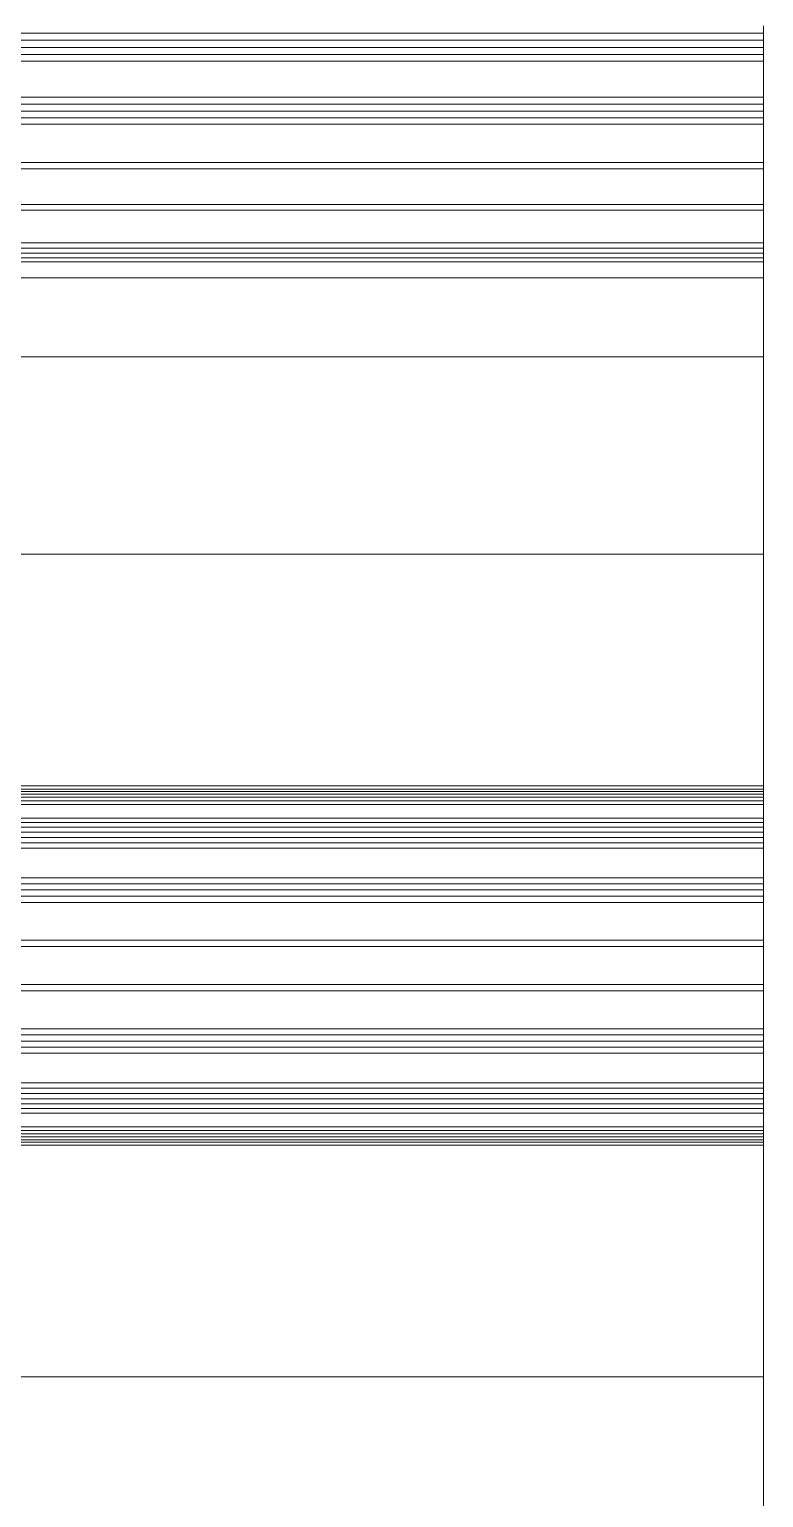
# Model space of a CAD drawing. Header units: millimetres. Extents: x 278858 to 279223, y 218711 to 219074.
# Drawn here: x 279160.631 to 279163.131, y 218919.018 to 218924.014 of the extents above; entities that cross this region are included whole.
import ezdxf

# ---------------------------------------------------------------- set-up
doc = ezdxf.new("R2010")
doc.units = ezdxf.units.MM
doc.header["$LTSCALE"] = 2
doc.layers.add('AM_9', color=251, linetype='Continuous', lineweight=15)

msp = doc.modelspace()

# ---------------------------------------------------------------- linework, layer by layer
at = {"layer": 'AM_9'}
for p, q in [((279163.1308, 218924.027), (279163.1308, 218924.002)), ((279163.1308, 218924.027), (279163.1308, 218924.002)), ((279163.1308, 218924.027), (279163.1308, 218924.002)), ((279163.1308, 218924.027), (279163.1308, 218924.002)), ((279158.1308, 218924.002), (279163.1308, 218924.002)), ((279158.1308, 218924.002), (279163.1308, 218924.002)), ((279158.1308, 218924.002), (279163.1308, 218924.002)), ((279158.1308, 218924.002), (279163.1308, 218924.002)), ((279158.1308, 218923.9773), (279163.1308, 218923.9773)), ((279158.1308, 218923.9773), (279163.1308, 218923.9773)), ((279158.1308, 218923.9773), (279163.1308, 218923.9773)), ((279158.1308, 218923.9773), (279163.1308, 218923.9773)), ((279163.1308, 218924.002), (279163.1308, 218923.9773)), ((279163.1308, 218924.002), (279163.1308, 218923.9773)), ((279163.1308, 218924.002), (279163.1308, 218923.9773)), ((279163.1308, 218924.002), (279163.1308, 218923.9773)), ((279163.1308, 218923.9773), (279163.1308, 218923.9529)), ((279163.1308, 218923.9773), (279163.1308, 218923.9529)), ((279163.1308, 218923.9773), (279163.1308, 218923.9529)), ((279163.1308, 218923.9773), (279163.1308, 218923.9529)), ((279158.1308, 218923.9529), (279163.1308, 218923.9529)), ((279158.1308, 218923.9529), (279163.1308, 218923.9529)), ((279158.1308, 218923.9529), (279163.1308, 218923.9529)), ((279158.1308, 218923.9529), (279163.1308, 218923.9529)), ((279158.1308, 218923.929), (279163.1308, 218923.929)), ((279158.1308, 218923.929), (279163.1308, 218923.929)), ((279158.1308, 218923.929), (279163.1308, 218923.929)), ((279158.1308, 218923.929), (279163.1308, 218923.929)), ((279163.1308, 218923.9529), (279163.1308, 218923.929)), ((279163.1308, 218923.9529), (279163.1308, 218923.929)), ((279163.1308, 218923.9529), (279163.1308, 218923.929)), ((279163.1308, 218923.9529), (279163.1308, 218923.929)), ((279163.1308, 218923.929), (279163.1308, 218923.9057)), ((279163.1308, 218923.929), (279163.1308, 218923.9057)), ((279163.1308, 218923.929), (279163.1308, 218923.9057)), ((279163.1308, 218923.929), (279163.1308, 218923.9057)), ((279158.1308, 218923.9057), (279163.1308, 218923.9057)), ((279158.1308, 218923.9057), (279163.1308, 218923.9057)), ((279158.1308, 218923.9057), (279163.1308, 218923.9057)), ((279158.1308, 218923.9057), (279163.1308, 218923.9057)), ((279163.1308, 218923.9057), (279163.1308, 218923.7837)), ((279163.1308, 218923.9057), (279163.1308, 218923.7837)), ((279163.1308, 218923.9057), (279163.1308, 218923.7837)), ((279163.1308, 218923.9057), (279163.1308, 218923.7837)), ((279158.1308, 218923.7837), (279163.1308, 218923.7837)), ((279158.1308, 218923.7837), (279163.1308, 218923.7837)), ((279158.1308, 218923.7837), (279163.1308, 218923.7837)), ((279158.1308, 218923.7837), (279163.1308, 218923.7837)), ((279163.1308, 218923.7837), (279163.1308, 218923.7595)), ((279163.1308, 218923.7837), (279163.1308, 218923.7595)), ((279163.1308, 218923.7837), (279163.1308, 218923.7595)), ((279163.1308, 218923.7837), (279163.1308, 218923.7595)), ((279158.1308, 218923.7595), (279163.1308, 218923.7595)), ((279158.1308, 218923.7595), (279163.1308, 218923.7595)), ((279158.1308, 218923.7595), (279163.1308, 218923.7595)), ((279158.1308, 218923.7595), (279163.1308, 218923.7595)), ((279158.1308, 218923.736), (279163.1308, 218923.736)), ((279158.1308, 218923.736), (279163.1308, 218923.736)), ((279158.1308, 218923.736), (279163.1308, 218923.736)), ((279158.1308, 218923.736), (279163.1308, 218923.736)), ((279163.1308, 218923.7595), (279163.1308, 218923.736)), ((279163.1308, 218923.7595), (279163.1308, 218923.736)), ((279163.1308, 218923.7595), (279163.1308, 218923.736)), ((279163.1308, 218923.7595), (279163.1308, 218923.736)), ((279163.1308, 218923.736), (279163.1308, 218923.7134)), ((279163.1308, 218923.736), (279163.1308, 218923.7134)), ((279163.1308, 218923.736), (279163.1308, 218923.7134)), ((279163.1308, 218923.736), (279163.1308, 218923.7134)), ((279158.1308, 218923.7134), (279163.1308, 218923.7134)), ((279158.1308, 218923.7134), (279163.1308, 218923.7134)), ((279158.1308, 218923.7134), (279163.1308, 218923.7134)), ((279158.1308, 218923.7134), (279163.1308, 218923.7134)), ((279158.1308, 218923.6916), (279163.1308, 218923.6916)), ((279158.1308, 218923.6916), (279163.1308, 218923.6916)), ((279158.1308, 218923.6916), (279163.1308, 218923.6916)), ((279158.1308, 218923.6916), (279163.1308, 218923.6916)), ((279163.1308, 218923.7134), (279163.1308, 218923.6916)), ((279163.1308, 218923.7134), (279163.1308, 218923.6916)), ((279163.1308, 218923.7134), (279163.1308, 218923.6916)), ((279163.1308, 218923.7134), (279163.1308, 218923.6916)), ((279163.1308, 218923.6916), (279163.1308, 218923.5609)), ((279163.1308, 218923.6916), (279163.1308, 218923.5609)), ((279163.1308, 218923.6916), (279163.1308, 218923.5609)), ((279163.1308, 218923.6916), (279163.1308, 218923.5609)), ((279158.1308, 218923.5609), (279163.1308, 218923.5609)), ((279158.1308, 218923.5609), (279163.1308, 218923.5609)), ((279158.1308, 218923.5609), (279163.1308, 218923.5609)), ((279158.1308, 218923.5609), (279163.1308, 218923.5609)), ((279158.1308, 218923.5395), (279163.1308, 218923.5395)), ((279158.1308, 218923.5395), (279163.1308, 218923.5395)), ((279158.1308, 218923.5395), (279163.1308, 218923.5395)), ((279158.1308, 218923.5395), (279163.1308, 218923.5395)), ((279163.1308, 218923.5609), (279163.1308, 218923.5395)), ((279163.1308, 218923.5609), (279163.1308, 218923.5395)), ((279163.1308, 218923.5609), (279163.1308, 218923.5395)), ((279163.1308, 218923.5609), (279163.1308, 218923.5395)), ((279163.1308, 218923.5395), (279163.1308, 218923.5183)), ((279163.1308, 218923.5395), (279163.1308, 218923.5183)), ((279163.1308, 218923.5395), (279163.1308, 218923.5183)), ((279163.1308, 218923.5395), (279163.1308, 218923.5183)), ((279163.1308, 218923.4398), (279163.1308, 218923.5183)), ((279163.1308, 218923.4398), (279163.1308, 218923.5183)), ((279163.1308, 218923.4398), (279163.1308, 218923.5183)), ((279163.1308, 218923.4398), (279163.1308, 218923.5183)), ((279158.1308, 218923.4186), (279163.1308, 218923.4186)), ((279158.1308, 218923.4186), (279163.1308, 218923.4186)), ((279158.1308, 218923.4186), (279163.1308, 218923.4186)), ((279158.1308, 218923.4186), (279163.1308, 218923.4186)), ((279163.1308, 218923.4398), (279163.1308, 218923.4186)), ((279163.1308, 218923.4398), (279163.1308, 218923.4186)), ((279163.1308, 218923.4398), (279163.1308, 218923.4186)), ((279163.1308, 218923.4398), (279163.1308, 218923.4186)), ((279163.1308, 218923.4186), (279163.1308, 218923.399)), ((279163.1308, 218923.4186), (279163.1308, 218923.399)), ((279163.1308, 218923.4186), (279163.1308, 218923.399)), ((279163.1308, 218923.4186), (279163.1308, 218923.399)), ((279158.1308, 218923.399), (279163.1308, 218923.399)), ((279158.1308, 218923.399), (279163.1308, 218923.399)), ((279158.1308, 218923.399), (279163.1308, 218923.399)), ((279158.1308, 218923.399), (279163.1308, 218923.399)), ((279163.1308, 218923.399), (279163.1308, 218923.2878)), ((279163.1308, 218923.399), (279163.1308, 218923.2878)), ((279163.1308, 218923.399), (279163.1308, 218923.2878)), ((279163.1308, 218923.399), (279163.1308, 218923.2878)), ((279158.1308, 218923.2878), (279163.1308, 218923.2878)), ((279158.1308, 218923.2878), (279163.1308, 218923.2878)), ((279158.1308, 218923.2878), (279163.1308, 218923.2878)), ((279158.1308, 218923.2878), (279163.1308, 218923.2878)), ((279158.1308, 218923.2696), (279163.1308, 218923.2696)), ((279158.1308, 218923.2696), (279163.1308, 218923.2696)), ((279158.1308, 218923.2696), (279163.1308, 218923.2696)), ((279158.1308, 218923.2696), (279163.1308, 218923.2696)), ((279163.1308, 218923.2878), (279163.1308, 218923.2696)), ((279163.1308, 218923.2878), (279163.1308, 218923.2696)), ((279163.1308, 218923.2878), (279163.1308, 218923.2696)), ((279163.1308, 218923.2878), (279163.1308, 218923.2696)), ((279163.1308, 218923.2696), (279163.1308, 218923.2527)), ((279163.1308, 218923.2696), (279163.1308, 218923.2527)), ((279163.1308, 218923.2696), (279163.1308, 218923.2527)), ((279163.1308, 218923.2696), (279163.1308, 218923.2527)), ((279158.1308, 218923.2527), (279163.1308, 218923.2527)), ((279158.1308, 218923.2527), (279163.1308, 218923.2527)), ((279158.1308, 218923.2527), (279163.1308, 218923.2527)), ((279158.1308, 218923.2527), (279163.1308, 218923.2527)), ((279158.1308, 218923.2371), (279163.1308, 218923.2371)), ((279158.1308, 218923.2371), (279163.1308, 218923.2371)), ((279158.1308, 218923.2371), (279163.1308, 218923.2371)), ((279158.1308, 218923.2371), (279163.1308, 218923.2371)), ((279158.1308, 218923.223), (279163.1308, 218923.223)), ((279158.1308, 218923.223), (279163.1308, 218923.223)), ((279158.1308, 218923.223), (279163.1308, 218923.223)), ((279158.1308, 218923.223), (279163.1308, 218923.223)), ((279163.1308, 218923.2527), (279163.1308, 218923.2371)), ((279163.1308, 218923.2527), (279163.1308, 218923.2371)), ((279163.1308, 218923.2527), (279163.1308, 218923.2371)), ((279163.1308, 218923.2527), (279163.1308, 218923.2371)), ((279163.1308, 218923.2371), (279163.1308, 218923.223)), ((279163.1308, 218923.2371), (279163.1308, 218923.223)), ((279163.1308, 218923.2371), (279163.1308, 218923.223)), ((279163.1308, 218923.2371), (279163.1308, 218923.223)), ((279163.1308, 218923.223), (279163.1308, 218923.1685)), ((279163.1308, 218923.223), (279163.1308, 218923.1685)), ((279163.1308, 218923.223), (279163.1308, 218923.1685)), ((279163.1308, 218923.223), (279163.1308, 218923.1685)), ((279158.1308, 218923.1685), (279163.1308, 218923.1685)), ((279158.1308, 218923.1685), (279163.1308, 218923.1685)), ((279158.1308, 218923.1685), (279163.1308, 218923.1685)), ((279158.1308, 218923.1685), (279163.1308, 218923.1685)), ((279163.1308, 218923.1685), (279163.1308, 218923.1678)), ((279163.1308, 218923.1685), (279163.1308, 218923.1685)), ((279163.1308, 218923.1685), (279163.1308, 218923.1678)), ((279163.1308, 218923.1685), (279163.1308, 218923.1685)), ((279163.1308, 218923.1685), (279163.1308, 218923.1678)), ((279163.1308, 218923.1685), (279163.1308, 218923.1685)), ((279163.1308, 218923.1685), (279163.1308, 218923.1678)), ((279163.1308, 218923.1685), (279163.1308, 218923.1685)), ((279163.1308, 218923.1678), (279163.1308, 218923.1665)), ((279163.1308, 218923.1678), (279163.1308, 218923.1665)), ((279163.1308, 218923.1678), (279163.1308, 218923.1665)), ((279163.1308, 218923.1678), (279163.1308, 218923.1665)), ((279163.1308, 218923.1665), (279163.1308, 218923.1644)), ((279163.1308, 218923.1665), (279163.1308, 218923.1644)), ((279163.1308, 218923.1665), (279163.1308, 218923.1644)), ((279163.1308, 218923.1665), (279163.1308, 218923.1644)), ((279163.1308, 218923.1644), (279163.1308, 218923.1615)), ((279163.1308, 218923.1644), (279163.1308, 218923.1615)), ((279163.1308, 218923.1644), (279163.1308, 218923.1615)), ((279163.1308, 218923.1644), (279163.1308, 218923.1615)), ((279163.1308, 218923.1615), (279163.1308, 218923.1578)), ((279163.1308, 218923.1615), (279163.1308, 218923.1578)), ((279163.1308, 218923.1615), (279163.1308, 218923.1578)), ((279163.1308, 218923.1615), (279163.1308, 218923.1578)), ((279163.1308, 218923.1578), (279163.1308, 218923.1531)), ((279163.1308, 218923.1578), (279163.1308, 218923.1531)), ((279163.1308, 218923.1578), (279163.1308, 218923.1531)), ((279163.1308, 218923.1578), (279163.1308, 218923.1531)), ((279163.1308, 218923.1531), (279163.1308, 218923.1474)), ((279163.1308, 218923.1531), (279163.1308, 218923.1474)), ((279163.1308, 218923.1531), (279163.1308, 218923.1474)), ((279163.1308, 218923.1531), (279163.1308, 218923.1474)), ((279163.1308, 218923.1474), (279163.1308, 218923.1407)), ((279163.1308, 218923.1474), (279163.1308, 218923.1407)), ((279163.1308, 218923.1474), (279163.1308, 218923.1407)), ((279163.1308, 218923.1474), (279163.1308, 218923.1407)), ((279163.1308, 218923.1407), (279163.1308, 218923.1328)), ((279163.1308, 218923.1407), (279163.1308, 218923.1328)), ((279163.1308, 218923.1407), (279163.1308, 218923.1328)), ((279163.1308, 218923.1407), (279163.1308, 218923.1328)), ((279163.1308, 218923.1328), (279163.1308, 218923.1237)), ((279163.1308, 218923.1328), (279163.1308, 218923.1237)), ((279163.1308, 218923.1328), (279163.1308, 218923.1237)), ((279163.1308, 218923.1328), (279163.1308, 218923.1237)), ((279163.1308, 218923.1237), (279163.1308, 218923.1133)), ((279163.1308, 218923.1237), (279163.1308, 218923.1133)), ((279163.1308, 218923.1237), (279163.1308, 218923.1133)), ((279163.1308, 218923.1237), (279163.1308, 218923.1133)), ((279163.1308, 218923.1133), (279163.1308, 218923.1017)), ((279163.1308, 218923.1133), (279163.1308, 218923.1017)), ((279163.1308, 218923.1133), (279163.1308, 218923.1017)), ((279163.1308, 218923.1133), (279163.1308, 218923.1017)), ((279163.1308, 218923.1017), (279163.1308, 218923.0887)), ((279163.1308, 218923.1017), (279163.1308, 218923.0887)), ((279163.1308, 218923.1017), (279163.1308, 218923.0887)), ((279163.1308, 218923.1017), (279163.1308, 218923.0887)), ((279163.1308, 218923.0887), (279163.1308, 218923.0742)), ((279163.1308, 218923.0887), (279163.1308, 218923.0742)), ((279163.1308, 218923.0887), (279163.1308, 218923.0742)), ((279163.1308, 218923.0887), (279163.1308, 218923.0742)), ((279163.1308, 218923.0742), (279163.1308, 218923.0582)), ((279163.1308, 218923.0742), (279163.1308, 218923.0582)), ((279163.1308, 218923.0742), (279163.1308, 218923.0582)), ((279163.1308, 218923.0742), (279163.1308, 218923.0582)), ((279163.1308, 218923.0582), (279163.1308, 218923.0407)), ((279163.1308, 218923.0582), (279163.1308, 218923.0407)), ((279163.1308, 218923.0582), (279163.1308, 218923.0407)), ((279163.1308, 218923.0582), (279163.1308, 218923.0407)), ((279163.1308, 218923.0407), (279163.1308, 218923.0215)), ((279163.1308, 218923.0407), (279163.1308, 218923.0215)), ((279163.1308, 218923.0407), (279163.1308, 218923.0215)), ((279163.1308, 218923.0407), (279163.1308, 218923.0215)), ((279163.1308, 218923.0215), (279163.1308, 218923.0007)), ((279163.1308, 218923.0215), (279163.1308, 218923.0007)), ((279163.1308, 218923.0215), (279163.1308, 218923.0007)), ((279163.1308, 218923.0215), (279163.1308, 218923.0007)), ((279163.1308, 218923.0007), (279163.1308, 218922.9781)), ((279163.1308, 218923.0007), (279163.1308, 218922.9781)), ((279163.1308, 218923.0007), (279163.1308, 218922.9781)), ((279163.1308, 218923.0007), (279163.1308, 218922.9781)), ((279163.1308, 218922.9781), (279163.1308, 218922.9538)), ((279163.1308, 218922.9781), (279163.1308, 218922.9538)), ((279163.1308, 218922.9781), (279163.1308, 218922.9538)), ((279163.1308, 218922.9781), (279163.1308, 218922.9538)), ((279163.1308, 218922.9538), (279163.1308, 218922.9276)), ((279163.1308, 218922.9538), (279163.1308, 218922.9276)), ((279163.1308, 218922.9538), (279163.1308, 218922.9276)), ((279163.1308, 218922.9538), (279163.1308, 218922.9276)), ((279163.1308, 218922.9276), (279163.1308, 218922.8995)), ((279163.1308, 218922.9276), (279163.1308, 218922.8995)), ((279163.1308, 218922.9276), (279163.1308, 218922.8995)), ((279163.1308, 218922.9276), (279163.1308, 218922.8995)), ((279158.1308, 218922.8995), (279163.1308, 218922.8995)), ((279158.1308, 218922.8995), (279163.1308, 218922.8995)), ((279158.1308, 218922.8995), (279163.1308, 218922.8995)), ((279158.1308, 218922.8995), (279163.1308, 218922.8995)), ((279163.1308, 218922.2283), (279163.1308, 218922.8995)), ((279163.1308, 218922.2283), (279163.1308, 218922.8995)), ((279163.1308, 218922.2283), (279163.1308, 218922.8995)), ((279163.1308, 218922.2283), (279163.1308, 218922.8995)), ((279158.1308, 218922.2283), (279163.1308, 218922.2283)), ((279158.1308, 218922.2283), (279163.1308, 218922.2283)), ((279158.1308, 218922.2283), (279163.1308, 218922.2283)), ((279158.1308, 218922.2283), (279163.1308, 218922.2283)), ((279163.1308, 218922.2283), (279163.1308, 218922.1752)), ((279163.1308, 218922.2283), (279163.1308, 218922.1752)), ((279163.1308, 218922.2283), (279163.1308, 218922.1752)), ((279163.1308, 218922.2283), (279163.1308, 218922.1752)), ((279163.1308, 218922.1752), (279163.1308, 218922.1245)), ((279163.1308, 218922.1752), (279163.1308, 218922.1245)), ((279163.1308, 218922.1752), (279163.1308, 218922.1245)), ((279163.1308, 218922.1752), (279163.1308, 218922.1245)), ((279163.1308, 218922.1245), (279163.1308, 218922.076)), ((279163.1308, 218922.1245), (279163.1308, 218922.076)), ((279163.1308, 218922.1245), (279163.1308, 218922.076)), ((279163.1308, 218922.1245), (279163.1308, 218922.076)), ((279163.1308, 218922.076), (279163.1308, 218922.0298)), ((279163.1308, 218922.076), (279163.1308, 218922.0298)), ((279163.1308, 218922.076), (279163.1308, 218922.0298)), ((279163.1308, 218922.076), (279163.1308, 218922.0298)), ((279163.1308, 218922.0298), (279163.1308, 218921.9858)), ((279163.1308, 218922.0298), (279163.1308, 218921.9858)), ((279163.1308, 218922.0298), (279163.1308, 218921.9858)), ((279163.1308, 218922.0298), (279163.1308, 218921.9858)), ((279163.1308, 218921.9858), (279163.1308, 218921.9439)), ((279163.1308, 218921.9858), (279163.1308, 218921.9439)), ((279163.1308, 218921.9858), (279163.1308, 218921.9439)), ((279163.1308, 218921.9858), (279163.1308, 218921.9439)), ((279163.1308, 218921.9439), (279163.1308, 218921.9042)), ((279163.1308, 218921.9439), (279163.1308, 218921.9042)), ((279163.1308, 218921.9439), (279163.1308, 218921.9042)), ((279163.1308, 218921.9439), (279163.1308, 218921.9042)), ((279163.1308, 218921.9042), (279163.1308, 218921.8665)), ((279163.1308, 218921.9042), (279163.1308, 218921.8665)), ((279163.1308, 218921.9042), (279163.1308, 218921.8665)), ((279163.1308, 218921.9042), (279163.1308, 218921.8665)), ((279163.1308, 218921.8665), (279163.1308, 218921.8309)), ((279163.1308, 218921.8665), (279163.1308, 218921.8309)), ((279163.1308, 218921.8665), (279163.1308, 218921.8309)), ((279163.1308, 218921.8665), (279163.1308, 218921.8309)), ((279163.1308, 218921.8309), (279163.1308, 218921.7972)), ((279163.1308, 218921.8309), (279163.1308, 218921.7972)), ((279163.1308, 218921.8309), (279163.1308, 218921.7972)), ((279163.1308, 218921.8309), (279163.1308, 218921.7972)), ((279163.1308, 218921.7972), (279163.1308, 218921.7654)), ((279163.1308, 218921.7972), (279163.1308, 218921.7654)), ((279163.1308, 218921.7972), (279163.1308, 218921.7654)), ((279163.1308, 218921.7972), (279163.1308, 218921.7654)), ((279163.1308, 218921.7654), (279163.1308, 218921.7356)), ((279163.1308, 218921.7654), (279163.1308, 218921.7356)), ((279163.1308, 218921.7654), (279163.1308, 218921.7356)), ((279163.1308, 218921.7654), (279163.1308, 218921.7356)), ((279163.1308, 218921.7356), (279163.1308, 218921.7075)), ((279163.1308, 218921.7356), (279163.1308, 218921.7075)), ((279163.1308, 218921.7356), (279163.1308, 218921.7075)), ((279163.1308, 218921.7356), (279163.1308, 218921.7075)), ((279163.1308, 218921.7075), (279163.1308, 218921.6813)), ((279163.1308, 218921.7075), (279163.1308, 218921.6813)), ((279163.1308, 218921.7075), (279163.1308, 218921.6813)), ((279163.1308, 218921.7075), (279163.1308, 218921.6813)), ((279163.1308, 218921.6813), (279163.1308, 218921.6568)), ((279163.1308, 218921.6813), (279163.1308, 218921.6568)), ((279163.1308, 218921.6813), (279163.1308, 218921.6568)), ((279163.1308, 218921.6813), (279163.1308, 218921.6568)), ((279163.1308, 218921.6568), (279163.1308, 218921.6339)), ((279163.1308, 218921.6568), (279163.1308, 218921.6339)), ((279163.1308, 218921.6568), (279163.1308, 218921.6339)), ((279163.1308, 218921.6568), (279163.1308, 218921.6339)), ((279163.1308, 218921.6339), (279163.1308, 218921.6127)), ((279163.1308, 218921.6339), (279163.1308, 218921.6127)), ((279163.1308, 218921.6339), (279163.1308, 218921.6127)), ((279163.1308, 218921.6339), (279163.1308, 218921.6127)), ((279163.1308, 218921.6127), (279163.1308, 218921.593)), ((279163.1308, 218921.6127), (279163.1308, 218921.593)), ((279163.1308, 218921.6127), (279163.1308, 218921.593)), ((279163.1308, 218921.6127), (279163.1308, 218921.593)), ((279163.1308, 218921.593), (279163.1308, 218921.5749)), ((279163.1308, 218921.593), (279163.1308, 218921.5749)), ((279163.1308, 218921.593), (279163.1308, 218921.5749)), ((279163.1308, 218921.593), (279163.1308, 218921.5749)), ((279163.1308, 218921.5749), (279163.1308, 218921.5582)), ((279163.1308, 218921.5749), (279163.1308, 218921.5582)), ((279163.1308, 218921.5749), (279163.1308, 218921.5582)), ((279163.1308, 218921.5749), (279163.1308, 218921.5582)), ((279163.1308, 218921.5582), (279163.1308, 218921.5429)), ((279163.1308, 218921.5582), (279163.1308, 218921.5429)), ((279163.1308, 218921.5582), (279163.1308, 218921.5429)), ((279163.1308, 218921.5582), (279163.1308, 218921.5429)), ((279163.1308, 218921.5429), (279163.1308, 218921.529)), ((279163.1308, 218921.5429), (279163.1308, 218921.529)), ((279163.1308, 218921.5429), (279163.1308, 218921.529)), ((279163.1308, 218921.5429), (279163.1308, 218921.529)), ((279163.1308, 218921.529), (279163.1308, 218921.5164)), ((279163.1308, 218921.529), (279163.1308, 218921.5164)), ((279163.1308, 218921.529), (279163.1308, 218921.5164)), ((279163.1308, 218921.529), (279163.1308, 218921.5164)), ((279163.1308, 218921.5164), (279163.1308, 218921.505)), ((279163.1308, 218921.5164), (279163.1308, 218921.505)), ((279163.1308, 218921.5164), (279163.1308, 218921.505)), ((279163.1308, 218921.5164), (279163.1308, 218921.505)), ((279163.1308, 218921.505), (279163.1308, 218921.4947)), ((279163.1308, 218921.505), (279163.1308, 218921.4947)), ((279163.1308, 218921.505), (279163.1308, 218921.4947)), ((279163.1308, 218921.505), (279163.1308, 218921.4947)), ((279163.1308, 218921.4947), (279163.1308, 218921.4856)), ((279163.1308, 218921.4947), (279163.1308, 218921.4856)), ((279163.1308, 218921.4947), (279163.1308, 218921.4856)), ((279163.1308, 218921.4947), (279163.1308, 218921.4856)), ((279163.1308, 218921.4856), (279163.1308, 218921.4775)), ((279163.1308, 218921.4856), (279163.1308, 218921.4775)), ((279163.1308, 218921.4856), (279163.1308, 218921.4775)), ((279163.1308, 218921.4856), (279163.1308, 218921.4775)), ((279163.1308, 218921.4775), (279163.1308, 218921.4705)), ((279163.1308, 218921.4775), (279163.1308, 218921.4705)), ((279163.1308, 218921.4775), (279163.1308, 218921.4705)), ((279163.1308, 218921.4775), (279163.1308, 218921.4705)), ((279163.1308, 218921.4705), (279163.1308, 218921.4643)), ((279163.1308, 218921.4705), (279163.1308, 218921.4643)), ((279163.1308, 218921.4705), (279163.1308, 218921.4643)), ((279163.1308, 218921.4705), (279163.1308, 218921.4643)), ((279158.1308, 218921.44), (279163.1308, 218921.44)), ((279158.1308, 218921.44), (279163.1308, 218921.44)), ((279158.1308, 218921.44), (279163.1308, 218921.44)), ((279158.1308, 218921.44), (279163.1308, 218921.44)), ((279158.1308, 218921.4291), (279163.1308, 218921.4291)), ((279158.1308, 218921.4291), (279163.1308, 218921.4291)), ((279158.1308, 218921.4291), (279163.1308, 218921.4291)), ((279158.1308, 218921.4291), (279163.1308, 218921.4291)), ((279158.1308, 218921.4211), (279163.1308, 218921.4211)), ((279158.1308, 218921.4211), (279163.1308, 218921.4211)), ((279158.1308, 218921.4211), (279163.1308, 218921.4211)), ((279158.1308, 218921.4211), (279163.1308, 218921.4211)), ((279163.1308, 218921.4643), (279163.1308, 218921.459)), ((279163.1308, 218921.4643), (279163.1308, 218921.459)), ((279163.1308, 218921.4643), (279163.1308, 218921.459)), ((279163.1308, 218921.4643), (279163.1308, 218921.459)), ((279163.1308, 218921.459), (279163.1308, 218921.4545)), ((279163.1308, 218921.459), (279163.1308, 218921.4545)), ((279163.1308, 218921.459), (279163.1308, 218921.4545)), ((279163.1308, 218921.459), (279163.1308, 218921.4545)), ((279163.1308, 218921.4545), (279163.1308, 218921.4508)), ((279163.1308, 218921.4545), (279163.1308, 218921.4508)), ((279163.1308, 218921.4545), (279163.1308, 218921.4508)), ((279163.1308, 218921.4545), (279163.1308, 218921.4508)), ((279163.1308, 218921.4508), (279163.1308, 218921.4477)), ((279163.1308, 218921.4508), (279163.1308, 218921.4477)), ((279163.1308, 218921.4508), (279163.1308, 218921.4477)), ((279163.1308, 218921.4508), (279163.1308, 218921.4477)), ((279163.1308, 218921.4477), (279163.1308, 218921.4453)), ((279163.1308, 218921.4477), (279163.1308, 218921.4453)), ((279163.1308, 218921.4477), (279163.1308, 218921.4453)), ((279163.1308, 218921.4477), (279163.1308, 218921.4453)), ((279163.1308, 218921.4453), (279163.1308, 218921.4434)), ((279163.1308, 218921.4453), (279163.1308, 218921.4434)), ((279163.1308, 218921.4453), (279163.1308, 218921.4434)), ((279163.1308, 218921.4453), (279163.1308, 218921.4434)), ((279163.1308, 218921.4434), (279163.1308, 218921.4419)), ((279163.1308, 218921.4434), (279163.1308, 218921.4419)), ((279163.1308, 218921.4434), (279163.1308, 218921.4419)), ((279163.1308, 218921.4434), (279163.1308, 218921.4419)), ((279163.1308, 218921.4419), (279163.1308, 218921.4409)), ((279163.1308, 218921.4419), (279163.1308, 218921.4409)), ((279163.1308, 218921.4419), (279163.1308, 218921.4409)), ((279163.1308, 218921.4419), (279163.1308, 218921.4409)), ((279163.1308, 218921.4409), (279163.1308, 218921.4403)), ((279163.1308, 218921.4409), (279163.1308, 218921.4403)), ((279163.1308, 218921.4409), (279163.1308, 218921.4403)), ((279163.1308, 218921.4409), (279163.1308, 218921.4403)), ((279163.1308, 218921.4403), (279163.1308, 218921.44)), ((279163.1308, 218921.4403), (279163.1308, 218921.44)), ((279163.1308, 218921.4403), (279163.1308, 218921.44)), ((279163.1308, 218921.4403), (279163.1308, 218921.44)), ((279163.1308, 218921.44), (279163.1308, 218921.4291)), ((279163.1308, 218921.44), (279163.1308, 218921.4291)), ((279163.1308, 218921.44), (279163.1308, 218921.4291)), ((279163.1308, 218921.44), (279163.1308, 218921.4291)), ((279163.1308, 218921.4291), (279163.1308, 218921.4211)), ((279163.1308, 218921.4291), (279163.1308, 218921.4211)), ((279163.1308, 218921.4291), (279163.1308, 218921.4211)), ((279163.1308, 218921.4291), (279163.1308, 218921.4211)), ((279163.1308, 218921.4211), (279163.1308, 218921.4117)), ((279163.1308, 218921.4211), (279163.1308, 218921.4117)), ((279163.1308, 218921.4211), (279163.1308, 218921.4117)), ((279163.1308, 218921.4211), (279163.1308, 218921.4117)), ((279158.1308, 218921.4117), (279163.1308, 218921.4117)), ((279158.1308, 218921.4117), (279163.1308, 218921.4117)), ((279158.1308, 218921.4117), (279163.1308, 218921.4117)), ((279158.1308, 218921.4117), (279163.1308, 218921.4117)), ((279158.1308, 218921.4012), (279163.1308, 218921.4012)), ((279158.1308, 218921.4012), (279163.1308, 218921.4012)), ((279158.1308, 218921.4012), (279163.1308, 218921.4012)), ((279158.1308, 218921.4012), (279163.1308, 218921.4012)), ((279158.1308, 218921.3895), (279163.1308, 218921.3895)), ((279158.1308, 218921.3895), (279163.1308, 218921.3895)), ((279158.1308, 218921.3895), (279163.1308, 218921.3895)), ((279158.1308, 218921.3895), (279163.1308, 218921.3895)), ((279158.1308, 218921.3768), (279163.1308, 218921.3768)), ((279158.1308, 218921.3768), (279163.1308, 218921.3768)), ((279158.1308, 218921.3768), (279163.1308, 218921.3768)), ((279158.1308, 218921.3768), (279163.1308, 218921.3768)), ((279163.1308, 218921.4117), (279163.1308, 218921.4012)), ((279163.1308, 218921.4117), (279163.1308, 218921.4012)), ((279163.1308, 218921.4117), (279163.1308, 218921.4012)), ((279163.1308, 218921.4117), (279163.1308, 218921.4012)), ((279163.1308, 218921.4012), (279163.1308, 218921.3895)), ((279163.1308, 218921.4012), (279163.1308, 218921.3895)), ((279163.1308, 218921.4012), (279163.1308, 218921.3895)), ((279163.1308, 218921.4012), (279163.1308, 218921.3895)), ((279163.1308, 218921.3895), (279163.1308, 218921.3768)), ((279163.1308, 218921.3895), (279163.1308, 218921.3768)), ((279163.1308, 218921.3895), (279163.1308, 218921.3768)), ((279163.1308, 218921.3895), (279163.1308, 218921.3768)), ((279163.1308, 218921.3768), (279163.1308, 218921.3303)), ((279163.1308, 218921.3768), (279163.1308, 218921.3303)), ((279163.1308, 218921.3768), (279163.1308, 218921.3303)), ((279163.1308, 218921.3768), (279163.1308, 218921.3303)), ((279158.1308, 218921.3303), (279163.1308, 218921.3303)), ((279158.1308, 218921.3303), (279163.1308, 218921.3303)), ((279158.1308, 218921.3303), (279163.1308, 218921.3303)), ((279158.1308, 218921.3303), (279163.1308, 218921.3303)), ((279163.1308, 218921.3303), (279163.1308, 218921.3151)), ((279163.1308, 218921.3303), (279163.1308, 218921.3151)), ((279163.1308, 218921.3303), (279163.1308, 218921.3151)), ((279163.1308, 218921.3303), (279163.1308, 218921.3151)), ((279158.1308, 218921.3151), (279163.1308, 218921.3151)), ((279158.1308, 218921.3151), (279163.1308, 218921.3151)), ((279158.1308, 218921.3151), (279163.1308, 218921.3151)), ((279158.1308, 218921.3151), (279163.1308, 218921.3151)), ((279158.1308, 218921.299), (279163.1308, 218921.299)), ((279158.1308, 218921.299), (279163.1308, 218921.299)), ((279158.1308, 218921.299), (279163.1308, 218921.299)), ((279158.1308, 218921.299), (279163.1308, 218921.299)), ((279158.1308, 218921.282), (279163.1308, 218921.282)), ((279158.1308, 218921.282), (279163.1308, 218921.282)), ((279158.1308, 218921.282), (279163.1308, 218921.282)), ((279158.1308, 218921.282), (279163.1308, 218921.282)), ((279163.1308, 218921.3151), (279163.1308, 218921.299)), ((279163.1308, 218921.3151), (279163.1308, 218921.299)), ((279163.1308, 218921.3151), (279163.1308, 218921.299)), ((279163.1308, 218921.3151), (279163.1308, 218921.299)), ((279163.1308, 218921.299), (279163.1308, 218921.282)), ((279163.1308, 218921.299), (279163.1308, 218921.282)), ((279163.1308, 218921.299), (279163.1308, 218921.282)), ((279163.1308, 218921.299), (279163.1308, 218921.282)), ((279163.1308, 218921.282), (279163.1308, 218921.2644)), ((279163.1308, 218921.282), (279163.1308, 218921.2644)), ((279163.1308, 218921.282), (279163.1308, 218921.2644)), ((279163.1308, 218921.282), (279163.1308, 218921.2644)), ((279158.1308, 218921.2644), (279163.1308, 218921.2644)), ((279158.1308, 218921.2644), (279163.1308, 218921.2644)), ((279158.1308, 218921.2644), (279163.1308, 218921.2644)), ((279158.1308, 218921.2644), (279163.1308, 218921.2644)), ((279158.1308, 218921.2462), (279163.1308, 218921.2462)), ((279158.1308, 218921.2462), (279163.1308, 218921.2462)), ((279158.1308, 218921.2462), (279163.1308, 218921.2462)), ((279158.1308, 218921.2462), (279163.1308, 218921.2462)), ((279158.1308, 218921.2274), (279163.1308, 218921.2274)), ((279158.1308, 218921.2274), (279163.1308, 218921.2274)), ((279158.1308, 218921.2274), (279163.1308, 218921.2274)), ((279158.1308, 218921.2274), (279163.1308, 218921.2274)), ((279163.1308, 218921.2644), (279163.1308, 218921.2462)), ((279163.1308, 218921.2644), (279163.1308, 218921.2462)), ((279163.1308, 218921.2644), (279163.1308, 218921.2462)), ((279163.1308, 218921.2644), (279163.1308, 218921.2462)), ((279163.1308, 218921.2462), (279163.1308, 218921.2274)), ((279163.1308, 218921.2462), (279163.1308, 218921.2274)), ((279163.1308, 218921.2462), (279163.1308, 218921.2274)), ((279163.1308, 218921.2462), (279163.1308, 218921.2274)), ((279163.1308, 218921.2274), (279163.1308, 218921.1267)), ((279163.1308, 218921.2274), (279163.1308, 218921.1267)), ((279163.1308, 218921.2274), (279163.1308, 218921.1267)), ((279163.1308, 218921.2274), (279163.1308, 218921.1267)), ((279158.1308, 218921.1267), (279163.1308, 218921.1267)), ((279158.1308, 218921.1267), (279163.1308, 218921.1267)), ((279158.1308, 218921.1267), (279163.1308, 218921.1267)), ((279158.1308, 218921.1267), (279163.1308, 218921.1267)), ((279163.1308, 218921.1267), (279163.1308, 218921.1063)), ((279163.1308, 218921.1267), (279163.1308, 218921.1063)), ((279163.1308, 218921.1267), (279163.1308, 218921.1063)), ((279163.1308, 218921.1267), (279163.1308, 218921.1063)), ((279158.1308, 218921.1063), (279163.1308, 218921.1063)), ((279158.1308, 218921.1063), (279163.1308, 218921.1063)), ((279158.1308, 218921.1063), (279163.1308, 218921.1063)), ((279158.1308, 218921.1063), (279163.1308, 218921.1063)), ((279158.1308, 218921.0855), (279163.1308, 218921.0855)), ((279158.1308, 218921.0855), (279163.1308, 218921.0855)), ((279158.1308, 218921.0855), (279163.1308, 218921.0855)), ((279158.1308, 218921.0855), (279163.1308, 218921.0855)), ((279163.1308, 218921.1063), (279163.1308, 218921.0855)), ((279163.1308, 218921.1063), (279163.1308, 218921.0855)), ((279163.1308, 218921.1063), (279163.1308, 218921.0855)), ((279163.1308, 218921.1063), (279163.1308, 218921.0855)), ((279163.1308, 218921.0855), (279163.1308, 218921.0645)), ((279163.1308, 218921.0855), (279163.1308, 218921.0645)), ((279163.1308, 218921.0855), (279163.1308, 218921.0645)), ((279163.1308, 218921.0855), (279163.1308, 218921.0645)), ((279158.1308, 218921.0645), (279163.1308, 218921.0645)), ((279158.1308, 218921.0645), (279163.1308, 218921.0645)), ((279158.1308, 218921.0645), (279163.1308, 218921.0645)), ((279158.1308, 218921.0645), (279163.1308, 218921.0645)), ((279158.1308, 218921.0433), (279163.1308, 218921.0433)), ((279158.1308, 218921.0433), (279163.1308, 218921.0433)), ((279158.1308, 218921.0433), (279163.1308, 218921.0433)), ((279158.1308, 218921.0433), (279163.1308, 218921.0433)), ((279163.1308, 218921.0645), (279163.1308, 218921.0433)), ((279163.1308, 218921.0645), (279163.1308, 218921.0433)), ((279163.1308, 218921.0645), (279163.1308, 218921.0433)), ((279163.1308, 218921.0645), (279163.1308, 218921.0433)), ((279163.1308, 218921.0433), (279163.1308, 218920.9145)), ((279163.1308, 218921.0433), (279163.1308, 218920.9145)), ((279163.1308, 218921.0433), (279163.1308, 218920.9145)), ((279163.1308, 218921.0433), (279163.1308, 218920.9145)), ((279158.1308, 218920.9145), (279163.1308, 218920.9145)), ((279158.1308, 218920.9145), (279163.1308, 218920.9145)), ((279158.1308, 218920.9145), (279163.1308, 218920.9145)), ((279158.1308, 218920.9145), (279163.1308, 218920.9145)), ((279158.1308, 218920.8928), (279163.1308, 218920.8928)), ((279158.1308, 218920.8928), (279163.1308, 218920.8928)), ((279158.1308, 218920.8928), (279163.1308, 218920.8928)), ((279158.1308, 218920.8928), (279163.1308, 218920.8928)), ((279163.1308, 218920.9145), (279163.1308, 218920.8928)), ((279163.1308, 218920.9145), (279163.1308, 218920.8928)), ((279163.1308, 218920.9145), (279163.1308, 218920.8928)), ((279163.1308, 218920.9145), (279163.1308, 218920.8928)), ((279163.1308, 218920.8928), (279163.1308, 218920.8702)), ((279163.1308, 218920.8928), (279163.1308, 218920.8702)), ((279163.1308, 218920.8928), (279163.1308, 218920.8702)), ((279163.1308, 218920.8928), (279163.1308, 218920.8702)), ((279163.1308, 218920.7866), (279163.1308, 218920.8702)), ((279163.1308, 218920.7866), (279163.1308, 218920.8702)), ((279163.1308, 218920.7866), (279163.1308, 218920.8702)), ((279163.1308, 218920.7866), (279163.1308, 218920.8702)), ((279163.1308, 218920.7866), (279163.1308, 218920.764)), ((279163.1308, 218920.7866), (279163.1308, 218920.764)), ((279163.1308, 218920.7866), (279163.1308, 218920.764)), ((279163.1308, 218920.7866), (279163.1308, 218920.764)), ((279158.1308, 218920.764), (279163.1308, 218920.764)), ((279158.1308, 218920.764), (279163.1308, 218920.764)), ((279158.1308, 218920.764), (279163.1308, 218920.764)), ((279158.1308, 218920.764), (279163.1308, 218920.764)), ((279158.1308, 218920.7423), (279163.1308, 218920.7423)), ((279158.1308, 218920.7423), (279163.1308, 218920.7423)), ((279158.1308, 218920.7423), (279163.1308, 218920.7423)), ((279158.1308, 218920.7423), (279163.1308, 218920.7423)), ((279163.1308, 218920.764), (279163.1308, 218920.7423)), ((279163.1308, 218920.764), (279163.1308, 218920.7423)), ((279163.1308, 218920.764), (279163.1308, 218920.7423)), ((279163.1308, 218920.764), (279163.1308, 218920.7423)), ((279163.1308, 218920.7423), (279163.1308, 218920.6135)), ((279163.1308, 218920.7423), (279163.1308, 218920.6135)), ((279163.1308, 218920.7423), (279163.1308, 218920.6135)), ((279163.1308, 218920.7423), (279163.1308, 218920.6135)), ((279158.1308, 218920.6135), (279163.1308, 218920.6135)), ((279158.1308, 218920.6135), (279163.1308, 218920.6135)), ((279158.1308, 218920.6135), (279163.1308, 218920.6135)), ((279158.1308, 218920.6135), (279163.1308, 218920.6135)), ((279158.1308, 218920.5923), (279163.1308, 218920.5923)), ((279158.1308, 218920.5923), (279163.1308, 218920.5923)), ((279158.1308, 218920.5923), (279163.1308, 218920.5923)), ((279158.1308, 218920.5923), (279163.1308, 218920.5923)), ((279158.1308, 218920.5712), (279163.1308, 218920.5712)), ((279158.1308, 218920.5712), (279163.1308, 218920.5712)), ((279158.1308, 218920.5712), (279163.1308, 218920.5712)), ((279158.1308, 218920.5712), (279163.1308, 218920.5712)), ((279163.1308, 218920.6135), (279163.1308, 218920.5923)), ((279163.1308, 218920.6135), (279163.1308, 218920.5923)), ((279163.1308, 218920.6135), (279163.1308, 218920.5923)), ((279163.1308, 218920.6135), (279163.1308, 218920.5923)), ((279163.1308, 218920.5923), (279163.1308, 218920.5712)), ((279163.1308, 218920.5923), (279163.1308, 218920.5712)), ((279163.1308, 218920.5923), (279163.1308, 218920.5712)), ((279163.1308, 218920.5923), (279163.1308, 218920.5712)), ((279163.1308, 218920.5712), (279163.1308, 218920.5505)), ((279163.1308, 218920.5712), (279163.1308, 218920.5505)), ((279163.1308, 218920.5712), (279163.1308, 218920.5505)), ((279163.1308, 218920.5712), (279163.1308, 218920.5505)), ((279158.1308, 218920.5505), (279163.1308, 218920.5505)), ((279158.1308, 218920.5505), (279163.1308, 218920.5505)), ((279158.1308, 218920.5505), (279163.1308, 218920.5505)), ((279158.1308, 218920.5505), (279163.1308, 218920.5505)), ((279158.1308, 218920.53), (279163.1308, 218920.53)), ((279158.1308, 218920.53), (279163.1308, 218920.53)), ((279158.1308, 218920.53), (279163.1308, 218920.53)), ((279158.1308, 218920.53), (279163.1308, 218920.53)), ((279163.1308, 218920.5505), (279163.1308, 218920.53)), ((279163.1308, 218920.5505), (279163.1308, 218920.53)), ((279163.1308, 218920.5505), (279163.1308, 218920.53)), ((279163.1308, 218920.5505), (279163.1308, 218920.53)), ((279163.1308, 218920.53), (279163.1308, 218920.4294)), ((279163.1308, 218920.53), (279163.1308, 218920.4294)), ((279163.1308, 218920.53), (279163.1308, 218920.4294)), ((279163.1308, 218920.53), (279163.1308, 218920.4294)), ((279158.1308, 218920.4294), (279163.1308, 218920.4294)), ((279158.1308, 218920.4294), (279163.1308, 218920.4294)), ((279158.1308, 218920.4294), (279163.1308, 218920.4294)), ((279158.1308, 218920.4294), (279163.1308, 218920.4294)), ((279163.1308, 218920.4294), (279163.1308, 218920.4106)), ((279163.1308, 218920.4294), (279163.1308, 218920.4106)), ((279163.1308, 218920.4294), (279163.1308, 218920.4106)), ((279163.1308, 218920.4294), (279163.1308, 218920.4106)), ((279158.1308, 218920.4106), (279163.1308, 218920.4106)), ((279158.1308, 218920.4106), (279163.1308, 218920.4106)), ((279158.1308, 218920.4106), (279163.1308, 218920.4106)), ((279158.1308, 218920.4106), (279163.1308, 218920.4106)), ((279158.1308, 218920.3924), (279163.1308, 218920.3924)), ((279158.1308, 218920.3924), (279163.1308, 218920.3924)), ((279158.1308, 218920.3924), (279163.1308, 218920.3924)), ((279158.1308, 218920.3924), (279163.1308, 218920.3924)), ((279158.1308, 218920.3747), (279163.1308, 218920.3747)), ((279158.1308, 218920.3747), (279163.1308, 218920.3747)), ((279158.1308, 218920.3747), (279163.1308, 218920.3747)), ((279158.1308, 218920.3747), (279163.1308, 218920.3747)), ((279163.1308, 218920.4106), (279163.1308, 218920.3924)), ((279163.1308, 218920.4106), (279163.1308, 218920.3924)), ((279163.1308, 218920.4106), (279163.1308, 218920.3924)), ((279163.1308, 218920.4106), (279163.1308, 218920.3924)), ((279163.1308, 218920.3924), (279163.1308, 218920.3747)), ((279163.1308, 218920.3924), (279163.1308, 218920.3747)), ((279163.1308, 218920.3924), (279163.1308, 218920.3747)), ((279163.1308, 218920.3924), (279163.1308, 218920.3747)), ((279163.1308, 218920.3747), (279163.1308, 218920.3578)), ((279163.1308, 218920.3747), (279163.1308, 218920.3578)), ((279163.1308, 218920.3747), (279163.1308, 218920.3578)), ((279163.1308, 218920.3747), (279163.1308, 218920.3578)), ((279158.1308, 218920.3578), (279163.1308, 218920.3578)), ((279158.1308, 218920.3578), (279163.1308, 218920.3578)), ((279158.1308, 218920.3578), (279163.1308, 218920.3578)), ((279158.1308, 218920.3578), (279163.1308, 218920.3578)), ((279158.1308, 218920.3417), (279163.1308, 218920.3417)), ((279158.1308, 218920.3417), (279163.1308, 218920.3417)), ((279158.1308, 218920.3417), (279163.1308, 218920.3417)), ((279158.1308, 218920.3417), (279163.1308, 218920.3417)), ((279158.1308, 218920.3265), (279163.1308, 218920.3265)), ((279158.1308, 218920.3265), (279163.1308, 218920.3265)), ((279158.1308, 218920.3265), (279163.1308, 218920.3265)), ((279158.1308, 218920.3265), (279163.1308, 218920.3265)), ((279163.1308, 218920.3578), (279163.1308, 218920.3417)), ((279163.1308, 218920.3578), (279163.1308, 218920.3417)), ((279163.1308, 218920.3578), (279163.1308, 218920.3417)), ((279163.1308, 218920.3578), (279163.1308, 218920.3417)), ((279163.1308, 218920.3417), (279163.1308, 218920.3265)), ((279163.1308, 218920.3417), (279163.1308, 218920.3265)), ((279163.1308, 218920.3417), (279163.1308, 218920.3265)), ((279163.1308, 218920.3417), (279163.1308, 218920.3265)), ((279163.1308, 218920.3265), (279163.1308, 218920.28)), ((279163.1308, 218920.3265), (279163.1308, 218920.28)), ((279163.1308, 218920.3265), (279163.1308, 218920.28)), ((279163.1308, 218920.3265), (279163.1308, 218920.28)), ((279158.1308, 218920.28), (279163.1308, 218920.28)), ((279158.1308, 218920.28), (279163.1308, 218920.28)), ((279158.1308, 218920.28), (279163.1308, 218920.28)), ((279158.1308, 218920.28), (279163.1308, 218920.28)), ((279163.1308, 218920.28), (279163.1308, 218920.2673)), ((279163.1308, 218920.28), (279163.1308, 218920.2673)), ((279163.1308, 218920.28), (279163.1308, 218920.2673)), ((279163.1308, 218920.28), (279163.1308, 218920.2673)), ((279158.1308, 218920.2673), (279163.1308, 218920.2673)), ((279158.1308, 218920.2673), (279163.1308, 218920.2673)), ((279158.1308, 218920.2673), (279163.1308, 218920.2673)), ((279158.1308, 218920.2673), (279163.1308, 218920.2673)), ((279158.1308, 218920.2556), (279163.1308, 218920.2556)), ((279158.1308, 218920.2556), (279163.1308, 218920.2556)), ((279158.1308, 218920.2556), (279163.1308, 218920.2556)), ((279158.1308, 218920.2556), (279163.1308, 218920.2556)), ((279158.1308, 218920.245), (279163.1308, 218920.245)), ((279158.1308, 218920.245), (279163.1308, 218920.245)), ((279158.1308, 218920.245), (279163.1308, 218920.245)), ((279158.1308, 218920.245), (279163.1308, 218920.245)), ((279158.1308, 218920.2357), (279163.1308, 218920.2357)), ((279158.1308, 218920.2357), (279163.1308, 218920.2357)), ((279158.1308, 218920.2357), (279163.1308, 218920.2357)), ((279158.1308, 218920.2357), (279163.1308, 218920.2357)), ((279158.1308, 218920.2277), (279163.1308, 218920.2277)), ((279158.1308, 218920.2277), (279163.1308, 218920.2277)), ((279158.1308, 218920.2277), (279163.1308, 218920.2277)), ((279158.1308, 218920.2277), (279163.1308, 218920.2277)), ((279163.1308, 218920.2673), (279163.1308, 218920.2556)), ((279163.1308, 218920.2673), (279163.1308, 218920.2556)), ((279163.1308, 218920.2673), (279163.1308, 218920.2556)), ((279163.1308, 218920.2673), (279163.1308, 218920.2556)), ((279163.1308, 218920.2556), (279163.1308, 218920.245)), ((279163.1308, 218920.2556), (279163.1308, 218920.245)), ((279163.1308, 218920.2556), (279163.1308, 218920.245)), ((279163.1308, 218920.2556), (279163.1308, 218920.245)), ((279163.1308, 218920.245), (279163.1308, 218920.2357)), ((279163.1308, 218920.245), (279163.1308, 218920.2357)), ((279163.1308, 218920.245), (279163.1308, 218920.2357)), ((279163.1308, 218920.245), (279163.1308, 218920.2357)), ((279163.1308, 218920.2357), (279163.1308, 218920.2277)), ((279163.1308, 218920.2357), (279163.1308, 218920.2277)), ((279163.1308, 218920.2357), (279163.1308, 218920.2277)), ((279163.1308, 218920.2357), (279163.1308, 218920.2277)), ((279163.1308, 218920.2277), (279163.1308, 218920.2168)), ((279163.1308, 218920.2277), (279163.1308, 218920.2168)), ((279163.1308, 218920.2277), (279163.1308, 218920.2168)), ((279163.1308, 218920.2277), (279163.1308, 218920.2168)), ((279158.1308, 218920.2168), (279163.1308, 218920.2168)), ((279158.1308, 218920.2168), (279163.1308, 218920.2168)), ((279158.1308, 218920.2168), (279163.1308, 218920.2168)), ((279158.1308, 218920.2168), (279163.1308, 218920.2168)), ((279163.1308, 218920.2168), (279163.1308, 218920.2165)), ((279163.1308, 218920.2168), (279163.1308, 218920.2165)), ((279163.1308, 218920.2168), (279163.1308, 218920.2165)), ((279163.1308, 218920.2168), (279163.1308, 218920.2165)), ((279163.1308, 218920.2165), (279163.1308, 218920.2158)), ((279163.1308, 218920.2165), (279163.1308, 218920.2158)), ((279163.1308, 218920.2165), (279163.1308, 218920.2158)), ((279163.1308, 218920.2165), (279163.1308, 218920.2158)), ((279163.1308, 218920.2158), (279163.1308, 218920.2149)), ((279163.1308, 218920.2158), (279163.1308, 218920.2149)), ((279163.1308, 218920.2158), (279163.1308, 218920.2149)), ((279163.1308, 218920.2158), (279163.1308, 218920.2149)), ((279163.1308, 218920.2149), (279163.1308, 218920.2134)), ((279163.1308, 218920.2149), (279163.1308, 218920.2134)), ((279163.1308, 218920.2149), (279163.1308, 218920.2134)), ((279163.1308, 218920.2149), (279163.1308, 218920.2134)), ((279163.1308, 218920.2134), (279163.1308, 218920.2115)), ((279163.1308, 218920.2134), (279163.1308, 218920.2115)), ((279163.1308, 218920.2134), (279163.1308, 218920.2115)), ((279163.1308, 218920.2134), (279163.1308, 218920.2115)), ((279163.1308, 218920.2115), (279163.1308, 218920.2091)), ((279163.1308, 218920.2115), (279163.1308, 218920.2091)), ((279163.1308, 218920.2115), (279163.1308, 218920.2091)), ((279163.1308, 218920.2115), (279163.1308, 218920.2091)), ((279163.1308, 218920.2091), (279163.1308, 218920.206)), ((279163.1308, 218920.2091), (279163.1308, 218920.206)), ((279163.1308, 218920.2091), (279163.1308, 218920.206)), ((279163.1308, 218920.2091), (279163.1308, 218920.206)), ((279163.1308, 218920.206), (279163.1308, 218920.2023)), ((279163.1308, 218920.206), (279163.1308, 218920.2023)), ((279163.1308, 218920.206), (279163.1308, 218920.2023)), ((279163.1308, 218920.206), (279163.1308, 218920.2023)), ((279163.1308, 218920.2023), (279163.1308, 218920.1978)), ((279163.1308, 218920.2023), (279163.1308, 218920.1978)), ((279163.1308, 218920.2023), (279163.1308, 218920.1978)), ((279163.1308, 218920.2023), (279163.1308, 218920.1978)), ((279163.1308, 218920.1978), (279163.1308, 218920.1925)), ((279163.1308, 218920.1978), (279163.1308, 218920.1925)), ((279163.1308, 218920.1978), (279163.1308, 218920.1925)), ((279163.1308, 218920.1978), (279163.1308, 218920.1925)), ((279163.1308, 218920.1925), (279163.1308, 218920.1863)), ((279163.1308, 218920.1925), (279163.1308, 218920.1863)), ((279163.1308, 218920.1925), (279163.1308, 218920.1863)), ((279163.1308, 218920.1925), (279163.1308, 218920.1863)), ((279163.1308, 218920.1863), (279163.1308, 218920.1793)), ((279163.1308, 218920.1863), (279163.1308, 218920.1793)), ((279163.1308, 218920.1863), (279163.1308, 218920.1793)), ((279163.1308, 218920.1863), (279163.1308, 218920.1793)), ((279163.1308, 218920.1793), (279163.1308, 218920.1712)), ((279163.1308, 218920.1793), (279163.1308, 218920.1712)), ((279163.1308, 218920.1793), (279163.1308, 218920.1712)), ((279163.1308, 218920.1793), (279163.1308, 218920.1712)), ((279163.1308, 218920.1712), (279163.1308, 218920.1621)), ((279163.1308, 218920.1712), (279163.1308, 218920.1621)), ((279163.1308, 218920.1712), (279163.1308, 218920.1621)), ((279163.1308, 218920.1712), (279163.1308, 218920.1621)), ((279163.1308, 218920.1621), (279163.1308, 218920.1518)), ((279163.1308, 218920.1621), (279163.1308, 218920.1518)), ((279163.1308, 218920.1621), (279163.1308, 218920.1518)), ((279163.1308, 218920.1621), (279163.1308, 218920.1518)), ((279163.1308, 218920.1518), (279163.1308, 218920.1404)), ((279163.1308, 218920.1518), (279163.1308, 218920.1404)), ((279163.1308, 218920.1518), (279163.1308, 218920.1404)), ((279163.1308, 218920.1518), (279163.1308, 218920.1404)), ((279163.1308, 218920.1404), (279163.1308, 218920.1278)), ((279163.1308, 218920.1404), (279163.1308, 218920.1278)), ((279163.1308, 218920.1404), (279163.1308, 218920.1278)), ((279163.1308, 218920.1404), (279163.1308, 218920.1278)), ((279163.1308, 218920.1278), (279163.1308, 218920.1138)), ((279163.1308, 218920.1278), (279163.1308, 218920.1138)), ((279163.1308, 218920.1278), (279163.1308, 218920.1138)), ((279163.1308, 218920.1278), (279163.1308, 218920.1138)), ((279163.1308, 218920.1138), (279163.1308, 218920.0986)), ((279163.1308, 218920.1138), (279163.1308, 218920.0986)), ((279163.1308, 218920.1138), (279163.1308, 218920.0986)), ((279163.1308, 218920.1138), (279163.1308, 218920.0986)), ((279163.1308, 218920.0986), (279163.1308, 218920.0819)), ((279163.1308, 218920.0986), (279163.1308, 218920.0819)), ((279163.1308, 218920.0986), (279163.1308, 218920.0819)), ((279163.1308, 218920.0986), (279163.1308, 218920.0819)), ((279163.1308, 218920.0819), (279163.1308, 218920.0638)), ((279163.1308, 218920.0819), (279163.1308, 218920.0638)), ((279163.1308, 218920.0819), (279163.1308, 218920.0638)), ((279163.1308, 218920.0819), (279163.1308, 218920.0638)), ((279163.1308, 218920.0638), (279163.1308, 218920.0441)), ((279163.1308, 218920.0638), (279163.1308, 218920.0441)), ((279163.1308, 218920.0638), (279163.1308, 218920.0441)), ((279163.1308, 218920.0638), (279163.1308, 218920.0441)), ((279163.1308, 218920.0441), (279163.1308, 218920.0229)), ((279163.1308, 218920.0441), (279163.1308, 218920.0229)), ((279163.1308, 218920.0441), (279163.1308, 218920.0229)), ((279163.1308, 218920.0441), (279163.1308, 218920.0229)), ((279163.1308, 218920.0229), (279163.1308, 218920)), ((279163.1308, 218920.0229), (279163.1308, 218920)), ((279163.1308, 218920.0229), (279163.1308, 218920)), ((279163.1308, 218920.0229), (279163.1308, 218920)), ((279163.1308, 218920), (279163.1308, 218919.9755)), ((279163.1308, 218920), (279163.1308, 218919.9755)), ((279163.1308, 218920), (279163.1308, 218919.9755)), ((279163.1308, 218920), (279163.1308, 218919.9755)), ((279163.1308, 218919.9755), (279163.1308, 218919.9493)), ((279163.1308, 218919.9755), (279163.1308, 218919.9493)), ((279163.1308, 218919.9755), (279163.1308, 218919.9493)), ((279163.1308, 218919.9755), (279163.1308, 218919.9493)), ((279163.1308, 218919.9493), (279163.1308, 218919.9212)), ((279163.1308, 218919.9493), (279163.1308, 218919.9212)), ((279163.1308, 218919.9493), (279163.1308, 218919.9212)), ((279163.1308, 218919.9493), (279163.1308, 218919.9212)), ((279163.1308, 218919.9212), (279163.1308, 218919.8914)), ((279163.1308, 218919.9212), (279163.1308, 218919.8914)), ((279163.1308, 218919.9212), (279163.1308, 218919.8914)), ((279163.1308, 218919.9212), (279163.1308, 218919.8914)), ((279163.1308, 218919.8914), (279163.1308, 218919.8596)), ((279163.1308, 218919.8914), (279163.1308, 218919.8596)), ((279163.1308, 218919.8914), (279163.1308, 218919.8596)), ((279163.1308, 218919.8914), (279163.1308, 218919.8596)), ((279163.1308, 218919.8596), (279163.1308, 218919.8259)), ((279163.1308, 218919.8596), (279163.1308, 218919.8259)), ((279163.1308, 218919.8596), (279163.1308, 218919.8259)), ((279163.1308, 218919.8596), (279163.1308, 218919.8259)), ((279163.1308, 218919.8259), (279163.1308, 218919.7903)), ((279163.1308, 218919.8259), (279163.1308, 218919.7903)), ((279163.1308, 218919.8259), (279163.1308, 218919.7903)), ((279163.1308, 218919.8259), (279163.1308, 218919.7903)), ((279163.1308, 218919.7903), (279163.1308, 218919.7526)), ((279163.1308, 218919.7903), (279163.1308, 218919.7526)), ((279163.1308, 218919.7903), (279163.1308, 218919.7526)), ((279163.1308, 218919.7903), (279163.1308, 218919.7526)), ((279163.1308, 218919.7526), (279163.1308, 218919.7129)), ((279163.1308, 218919.7526), (279163.1308, 218919.7129)), ((279163.1308, 218919.7526), (279163.1308, 218919.7129)), ((279163.1308, 218919.7526), (279163.1308, 218919.7129)), ((279163.1308, 218919.7129), (279163.1308, 218919.671)), ((279163.1308, 218919.7129), (279163.1308, 218919.671)), ((279163.1308, 218919.7129), (279163.1308, 218919.671)), ((279163.1308, 218919.7129), (279163.1308, 218919.671)), ((279163.1308, 218919.671), (279163.1308, 218919.627)), ((279163.1308, 218919.671), (279163.1308, 218919.627)), ((279163.1308, 218919.671), (279163.1308, 218919.627)), ((279163.1308, 218919.671), (279163.1308, 218919.627)), ((279163.1308, 218919.627), (279163.1308, 218919.5808)), ((279163.1308, 218919.627), (279163.1308, 218919.5808)), ((279163.1308, 218919.627), (279163.1308, 218919.5808)), ((279163.1308, 218919.627), (279163.1308, 218919.5808)), ((279163.1308, 218919.5808), (279163.1308, 218919.5323)), ((279163.1308, 218919.5808), (279163.1308, 218919.5323)), ((279163.1308, 218919.5808), (279163.1308, 218919.5323)), ((279163.1308, 218919.5808), (279163.1308, 218919.5323)), ((279163.1308, 218919.5323), (279163.1308, 218919.4816)), ((279163.1308, 218919.5323), (279163.1308, 218919.4816)), ((279163.1308, 218919.5323), (279163.1308, 218919.4816)), ((279163.1308, 218919.5323), (279163.1308, 218919.4816)), ((279163.1308, 218919.4816), (279163.1308, 218919.4285)), ((279163.1308, 218919.4816), (279163.1308, 218919.4285)), ((279163.1308, 218919.4816), (279163.1308, 218919.4285)), ((279163.1308, 218919.4816), (279163.1308, 218919.4285)), ((279158.1308, 218919.4285), (279163.1308, 218919.4285)), ((279158.1308, 218919.4285), (279163.1308, 218919.4285)), ((279158.1308, 218919.4285), (279163.1308, 218919.4285)), ((279158.1308, 218919.4285), (279163.1308, 218919.4285)), ((279163.1308, 218918.7573), (279163.1308, 218919.4285)), ((279163.1308, 218918.7573), (279163.1308, 218919.4285)), ((279163.1308, 218918.7573), (279163.1308, 218919.4285)), ((279163.1308, 218918.7573), (279163.1308, 218919.4285))]:
    msp.add_line(p, q, dxfattribs=at)

doc.saveas('drawing.dxf')
